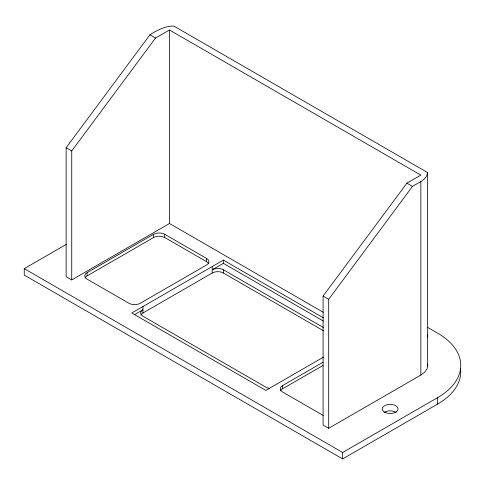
<?xml version="1.0" encoding="UTF-8"?>
<svg xmlns="http://www.w3.org/2000/svg" width="485" height="485" viewBox="0 0 485 485"><rect width="100%" height="100%" fill="white"/><g stroke="black" fill="none" stroke-linecap="round" stroke-linejoin="round"><path stroke-width="0.73" d="M427.637 172.587C426.648 180.196 417.973 182.748 412.474 186.404L328.684 299.281L328.684 428.285L323.101 425.06L323.101 296.056L406.891 183.178L420.853 175.121L169.483 29.991L155.521 38.054L71.731 150.932L71.731 279.936L66.142 276.711L66.142 147.707L149.932 34.829C157.158 30.246 165.064 25.941 173.873 26.075L427.637 172.587L427.637 366.09M427.637 337.063L427.794 336.372A23.698 13.683 0 0 0 427.667 334.947M328.684 428.285L420.853 375.075L424.617 372.237L426.988 368.939L427.794 365.399A23.698 13.683 0 0 0 427.667 363.968M460.58 368.867A79 45.608 0 0 1 437.609 404.096L342.652 458.925L24.25 275.098L24.25 268.648L66.166 244.446M71.731 279.936L169.483 223.494L323.319 312.31M87.094 272.679L153.563 234.303A7.899 4.559 0 0 1 164.736 234.303L206.634 258.487A7.899 4.559 0 0 1 206.634 264.937L140.159 303.319A7.899 4.559 0 0 1 128.986 303.319L87.094 279.13A7.899 4.559 0 0 1 87.094 272.679L87.094 275.904A7.899 4.559 0 0 0 85.045 277.947M87.094 275.904L153.563 237.529A7.899 4.559 0 0 1 164.736 237.529L206.634 261.712A7.899 4.559 0 0 1 208.677 263.761M323.446 317.869L223.391 260.099L131.781 312.989L265.841 390.395L323.41 357.154M134.26 314.783L142.954 309.769A7.899 4.559 0 0 0 142.954 316.214L265.841 387.169A7.899 4.559 0 0 0 269.387 388.346M323.446 321.094L223.391 263.325L212.218 269.775A7.899 4.559 0 0 1 223.391 269.775L323.404 327.52M140.905 315.038A7.899 4.559 0 0 1 142.954 312.989L212.218 273A7.899 4.559 0 0 1 223.391 273L323.404 330.746M323.186 415.439L282.603 392.007A7.899 4.559 0 0 1 282.603 385.557L323.004 362.228M280.554 390.825A7.899 4.559 0 0 1 282.603 388.782L323.004 365.454M24.25 268.648L342.652 452.475L437.609 397.651A79 45.608 0 0 0 437.609 333.146L427.77 327.466M149.932 34.829L155.521 38.054M406.891 183.178L412.474 186.404M66.142 147.707L71.731 150.932M323.101 296.056L328.684 299.281M437.609 397.651L437.609 404.096M420.853 181.566L420.853 375.075M342.652 452.475L342.652 458.925M282.603 385.557L282.603 388.782M223.391 260.099L223.391 263.325M223.391 269.775L223.391 273M212.218 266.55L212.218 273M206.634 258.487L206.634 261.712M169.483 29.991L169.483 223.494M164.736 234.303L164.736 237.529M153.563 234.303L153.563 237.529M142.954 306.544L142.954 312.989M384.023 412.492A7.899 4.559 0 0 1 396.239 412.492M385.533 412.644A7.899 4.559 0 0 0 397.991 409.382A7.899 4.559 0 0 0 386.872 404.781A7.899 4.559 0 0 0 385.533 412.644"/></g></svg>
